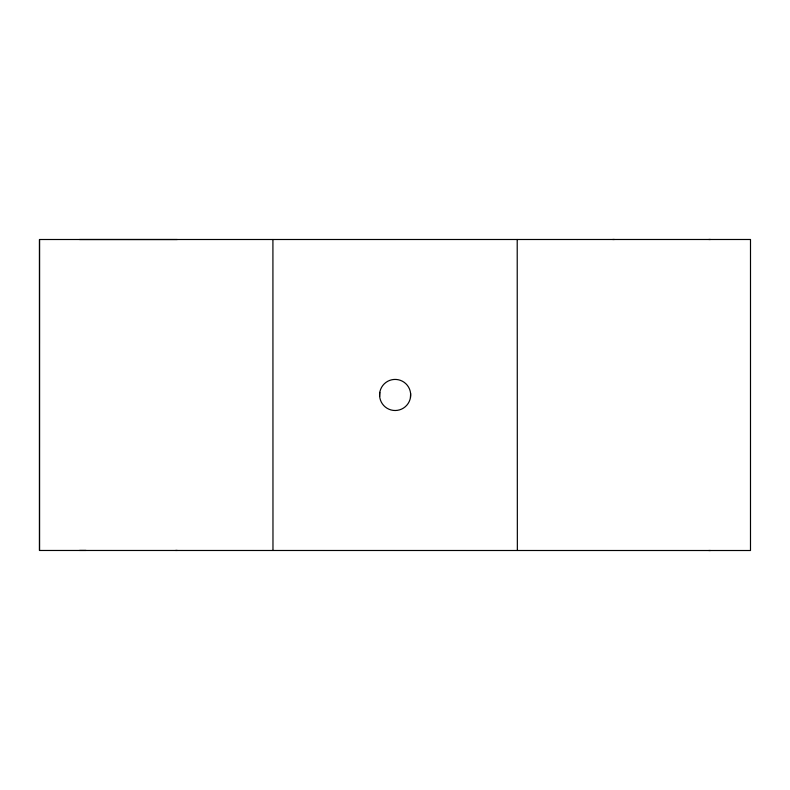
<?xml version="1.0" encoding="UTF-8"?>
<svg xmlns="http://www.w3.org/2000/svg" width="790" height="790" viewBox="0 0 790 790"><rect width="100%" height="100%" fill="white"/><g stroke="black" fill="none" stroke-linecap="round" stroke-linejoin="round"><path stroke-width="1.19" d="M39.5 550.472L39.51 239.508L750.5 239.489L750.49 550.512L39.5 550.472L39.51 239.508M379.654 396.442L379.793 392.383M410.464 397.538A15.553 15.553 0 0 0 389.697 380.395A15.553 15.553 0 0 0 385.234 406.959A15.553 15.553 0 0 0 410.464 397.538L410.612 393.479M517.213 239.498L517.351 550.482M79.533 239.518L177.286 239.528M612.694 239.498L614.363 239.489M708.778 239.489L710.447 239.489M79.513 550.442L86.07 550.442M175.597 550.452L177.266 550.442M708.768 550.512L710.437 550.512M272.915 239.498L272.975 550.452"/></g></svg>
